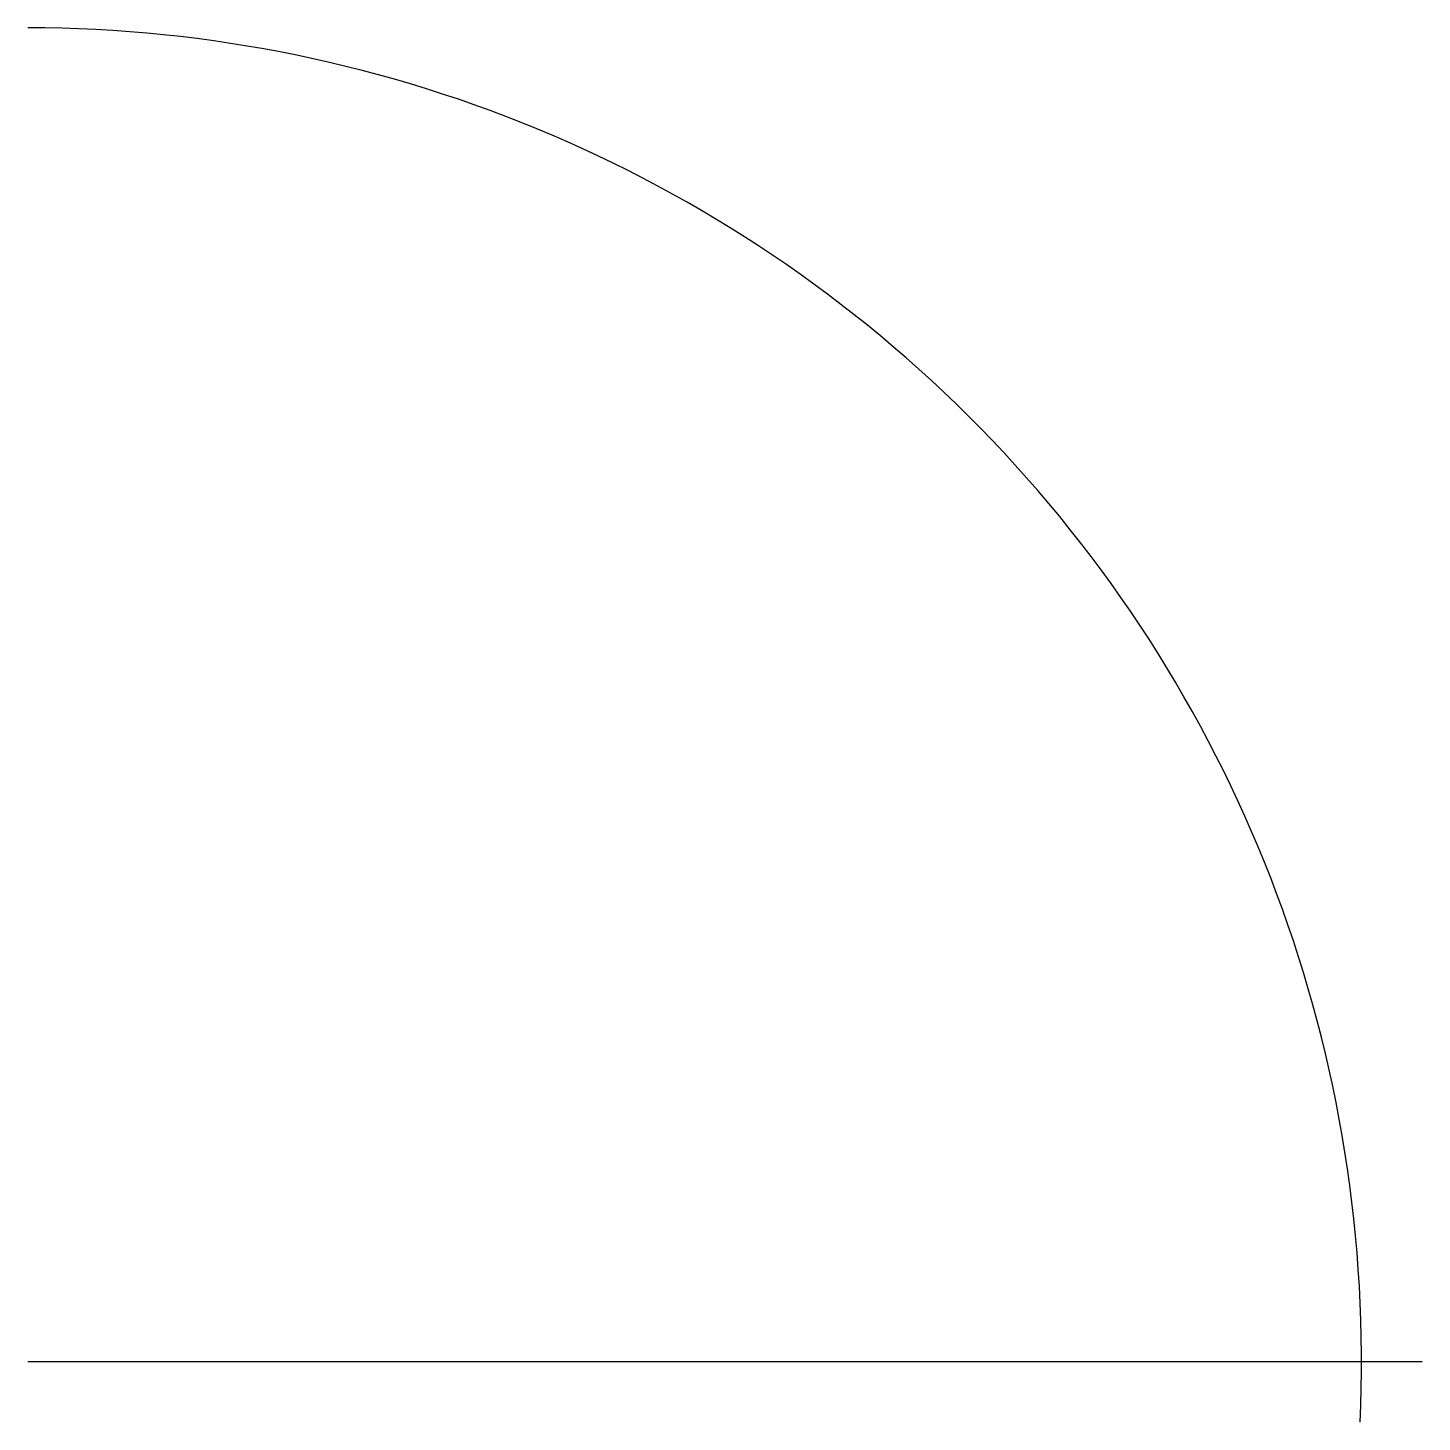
# Model space of a CAD drawing. Extents: x -35.5 to 10.4, y 123.6 to 169.5.
import ezdxf

# ---------------------------------------------------------------- set-up
doc = ezdxf.new("R2010")
doc.units = 0
doc.header["$MEASUREMENT"] = 0
doc.layers.add('10', color=15, linetype='CONTINUOUS')

msp = doc.modelspace()

# ---------------------------------------------------------------- linework, layer by layer
at = {"layer": '10'}
msp.add_line((-35.481139, 125.594062), (10.445261, 125.594062), dxfattribs=at)
msp.add_arc((-35.481144, 125.594058), 43.929604, 357.3974, 89.999939, dxfattribs=at)

doc.saveas('drawing.dxf')
